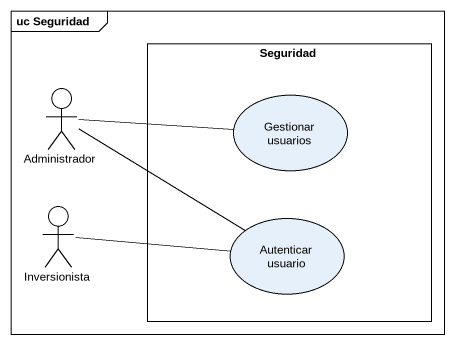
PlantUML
@startuml
mainframe uc Seguridad
rectangle Seguridad {
  usecase "Gestionar usuarios" as Gestionar_usuarios
  usecase "Autenticar usuario" as Autenticar_usuario
}
actor Administrador
actor Inversionista
Administrador -right- Gestionar_usuarios
Administrador -right- Autenticar_usuario
Inversionista -right- Autenticar_usuario
@enduml
